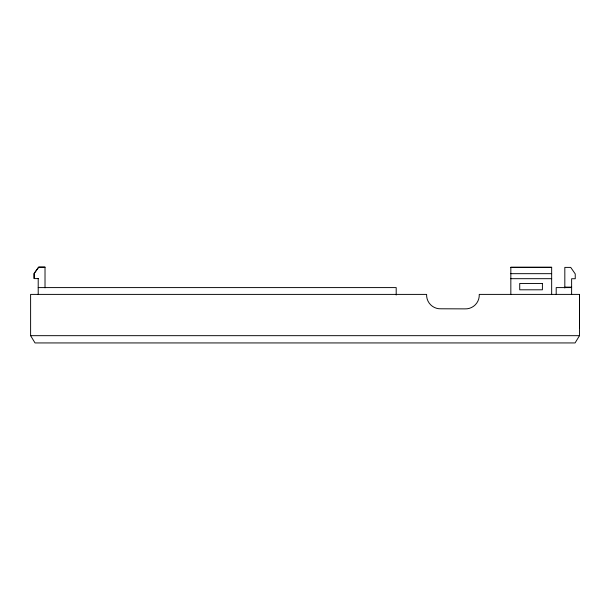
<?xml version="1.0" encoding="UTF-8"?>
<svg xmlns="http://www.w3.org/2000/svg" width="610" height="610" viewBox="0 0 610 610"><rect width="100%" height="100%" fill="white"/><g stroke="black" fill="none" stroke-linecap="round" stroke-linejoin="round"><path stroke-width="0.91" d="M579.5 328.416L579.5 294.394L479.246 294.394A13.748 13.748 0 0 1 464.858 308.873L441.091 308.79A13.748 13.748 0 0 1 426.611 294.401L30.607 294.394L30.607 335.675L35.029 342.934L575.077 342.934L579.5 335.675L579.5 294.394M34.579 278.404L34.129 278.412L34.091 273.532L38.666 267.066L45.018 267.066L45.018 287.844M45.018 267.249L38.666 267.249L34.129 273.524L34.129 278.595L38.209 278.595M510.837 267.348L551.661 267.348M510.837 273.669L551.661 273.669M510.837 278.686L551.661 278.686M564.822 287.135L571.623 287.135M38.209 287.592L396.195 287.592L396.195 295.034M571.623 287.592L556.198 287.592L556.198 294.394M30.607 335.675L579.5 335.675M571.623 294.394L571.623 278.732L575.253 278.732L575.238 273.928L570.716 267.394L564.822 267.394L564.822 287.996M551.661 294.394L551.661 267.256L510.837 267.256L510.837 294.546M38.209 278.404L38.209 294.394M542.404 283.452L519.72 283.452L519.72 289.803L542.404 289.803L542.404 283.452"/></g></svg>
